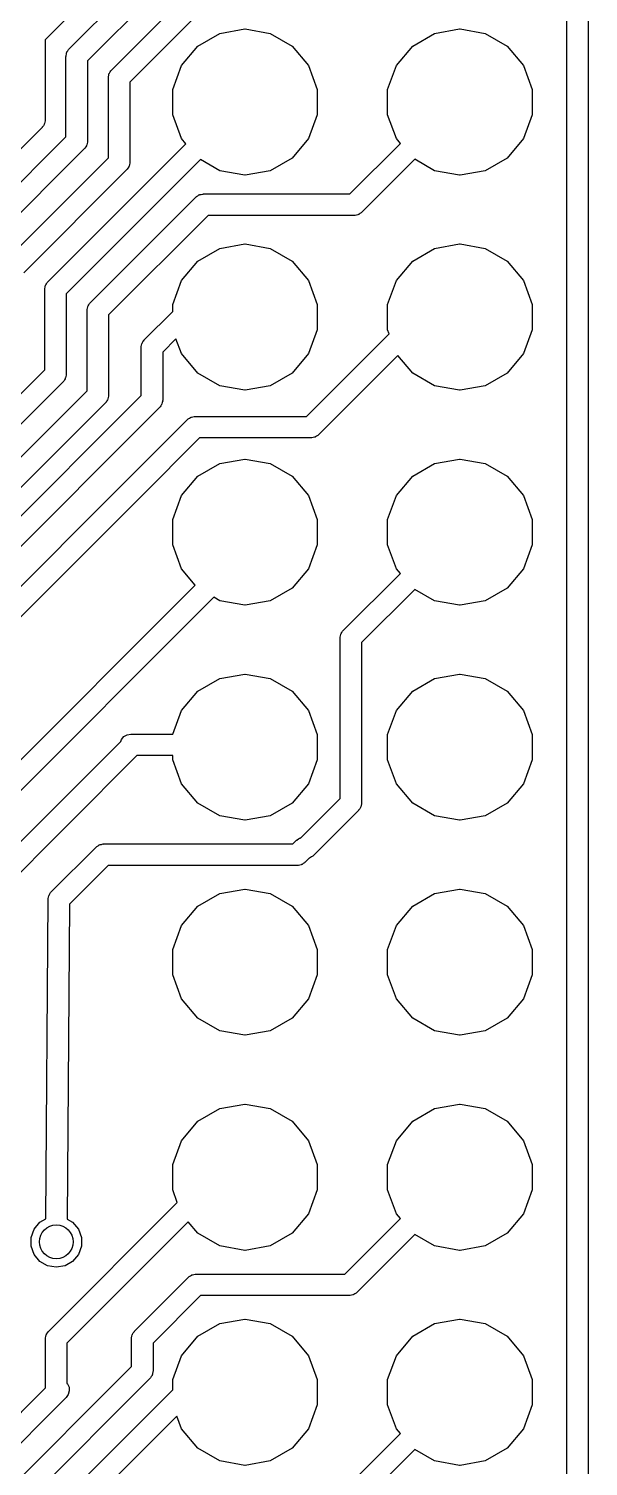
# Model space of a CAD drawing. Extents: x 10 to 287, y -200 to -10.
# Drawn here: x 172.39 to 179.01, y -81.26 to -64.28 of the extents above; entities that cross this region are included whole.
import ezdxf

# ---------------------------------------------------------------- set-up
doc = ezdxf.new("R2010")
doc.units = 0
doc.header["$MEASUREMENT"] = 0
doc.layers.add('BLACK', color=7, linetype='CONTINUOUS')

msp = doc.modelspace()

# ---------------------------------------------------------------- linework, layer by layer
at = {"layer": 'Black'}
for p, q in [((178.753, -108.291), (178.753, -47.1288)), ((179.007, -47.1288), (179.007, -108.45)), ((172.871, -64.5227), (174.269, -63.1253)), ((174.449, -63.3046), (173.088, -64.6651)), ((173.551, -63.4526), (172.588, -64.4162)), ((173.372, -64.7716), (174.37, -63.7734)), ((174.513, -63.9902), (173.589, -64.914)), ((174.392, -64.4884), (174.651, -64.3385)), ((174.651, -64.3385), (174.947, -64.2864)), ((174.947, -64.2864), (174.953, -64.2864)), ((174.953, -64.2864), (175.249, -64.3385)), ((175.249, -64.3385), (175.508, -64.4884)), ((176.932, -64.4884), (177.191, -64.3385)), ((177.191, -64.3385), (177.487, -64.2864)), ((177.487, -64.2864), (177.493, -64.2864)), ((177.493, -64.2864), (177.789, -64.3385)), ((177.789, -64.3385), (178.048, -64.4884)), ((172.588, -64.4162), (172.588, -65.3618)), ((174.199, -64.7182), (174.392, -64.4884)), ((175.508, -64.4884), (175.701, -64.7182)), ((176.739, -64.7182), (176.932, -64.4884)), ((178.048, -64.4884), (178.241, -64.7182)), ((172.834, -64.6125), (172.835, -64.607)), ((172.834, -65.5607), (172.834, -64.6125)), ((172.835, -64.6015), (172.839, -64.5854)), ((172.835, -64.607), (172.835, -64.6015)), ((172.839, -64.5854), (172.842, -64.5691)), ((172.842, -64.5691), (172.845, -64.5642)), ((172.845, -64.5642), (172.846, -64.5588)), ((172.846, -64.5588), (172.856, -64.5453)), ((172.856, -64.5453), (172.864, -64.5309)), ((172.864, -64.5309), (172.868, -64.5273)), ((172.868, -64.5273), (172.871, -64.5227)), ((173.088, -64.6651), (173.088, -65.6133)), ((173.335, -64.8504), (173.339, -64.8343)), ((173.336, -64.8559), (173.335, -64.8504)), ((173.335, -64.8614), (173.336, -64.8559)), ((173.339, -64.8343), (173.342, -64.818)), ((173.342, -64.818), (173.345, -64.8132)), ((173.345, -64.8132), (173.347, -64.8078)), ((173.347, -64.8078), (173.356, -64.7942)), ((173.356, -64.7942), (173.364, -64.7798)), ((173.364, -64.7798), (173.369, -64.7762)), ((173.369, -64.7762), (173.372, -64.7716)), ((174.096, -65), (174.199, -64.7182)), ((175.701, -64.7182), (175.804, -65)), ((176.636, -65), (176.739, -64.7182)), ((178.241, -64.7182), (178.344, -65)), ((173.335, -65.8096), (173.335, -64.8614)), ((173.589, -64.914), (173.589, -65.8622)), ((174.096, -65.3), (174.096, -65)), ((175.804, -65), (175.804, -65.3)), ((176.636, -65.3), (176.636, -65)), ((178.344, -65), (178.344, -65.3)), ((172.588, -65.3618), (172.587, -65.3673)), ((172.587, -65.3673), (172.587, -65.3729)), ((174.199, -65.5818), (174.096, -65.3)), ((175.804, -65.3), (175.701, -65.5818)), ((176.739, -65.5818), (176.636, -65.3)), ((178.344, -65.3), (178.241, -65.5818)), ((172.551, -65.4516), (171.262, -66.7403)), ((172.554, -65.447), (172.551, -65.4516)), ((172.558, -65.4435), (172.554, -65.447)), ((172.567, -65.4291), (172.558, -65.4435)), ((172.576, -65.4155), (172.567, -65.4291)), ((172.577, -65.4101), (172.576, -65.4155)), ((172.58, -65.4053), (172.577, -65.4101)), ((172.583, -65.3889), (172.58, -65.4053)), ((172.587, -65.3729), (172.583, -65.3889)), ((171.622, -66.7732), (172.834, -65.5607)), ((173.051, -65.7031), (171.839, -66.9156)), ((172.62, -67.2735), (174.25, -65.6432)), ((173.054, -65.6985), (173.051, -65.7031)), ((173.059, -65.6949), (173.054, -65.6985)), ((173.067, -65.6805), (173.059, -65.6949)), ((173.076, -65.667), (173.067, -65.6805)), ((173.078, -65.6616), (173.076, -65.667)), ((173.081, -65.6567), (173.078, -65.6616)), ((173.084, -65.6404), (173.081, -65.6567)), ((173.088, -65.6243), (173.084, -65.6404)), ((173.088, -65.6133), (173.087, -65.6188)), ((173.087, -65.6188), (173.088, -65.6243)), ((174.25, -65.6432), (174.199, -65.5818)), ((175.701, -65.5818), (175.508, -65.8116)), ((176.188, -66.2356), (176.786, -65.6377)), ((176.786, -65.6377), (176.739, -65.5818)), ((178.241, -65.5818), (178.048, -65.8116)), ((172.12, -67.0246), (173.335, -65.8096)), ((174.423, -65.8297), (172.837, -67.4159)), ((173.588, -65.8733), (173.584, -65.8893)), ((173.589, -65.8622), (173.588, -65.8677)), ((173.588, -65.8677), (173.588, -65.8733)), ((174.651, -65.9615), (174.423, -65.8297)), ((175.508, -65.8116), (175.249, -65.9615)), ((176.957, -65.826), (176.33, -66.4524)), ((177.191, -65.9615), (176.957, -65.826)), ((178.048, -65.8116), (177.789, -65.9615)), ((173.551, -65.952), (172.336, -67.167)), ((173.555, -65.9474), (173.551, -65.952)), ((173.559, -65.9438), (173.555, -65.9474)), ((173.567, -65.9295), (173.559, -65.9438)), ((173.577, -65.9159), (173.567, -65.9295)), ((173.578, -65.9105), (173.577, -65.9159)), ((173.581, -65.9056), (173.578, -65.9105)), ((173.584, -65.8893), (173.581, -65.9056)), ((174.947, -66.0136), (174.651, -65.9615)), ((174.953, -66.0136), (174.947, -66.0136)), ((175.249, -65.9615), (174.953, -66.0136)), ((177.487, -66.0136), (177.191, -65.9615)), ((177.493, -66.0136), (177.487, -66.0136)), ((177.789, -65.9615), (177.493, -66.0136)), ((173.12, -67.5225), (174.37, -66.2728)), ((174.37, -66.2728), (174.375, -66.2696)), ((174.375, -66.2696), (174.378, -66.2653)), ((174.378, -66.2653), (174.393, -66.257)), ((174.393, -66.257), (174.406, -66.2475)), ((174.406, -66.2475), (174.412, -66.246)), ((174.412, -66.246), (174.416, -66.2432)), ((174.416, -66.2432), (174.433, -66.2404)), ((174.433, -66.2404), (174.449, -66.2361)), ((174.449, -66.2361), (174.454, -66.2365)), ((174.454, -66.2365), (174.46, -66.2356)), ((174.46, -66.2356), (176.188, -66.2356)), ((174.513, -66.4896), (173.337, -67.6649)), ((176.24, -66.4896), (174.513, -66.4896)), ((176.246, -66.4886), (176.24, -66.4896)), ((176.252, -66.4891), (176.246, -66.4886)), ((176.268, -66.4848), (176.252, -66.4891)), ((176.284, -66.4819), (176.268, -66.4848)), ((176.289, -66.4791), (176.284, -66.4819)), ((176.294, -66.4777), (176.289, -66.4791)), ((176.308, -66.4682), (176.294, -66.4777)), ((176.322, -66.4599), (176.308, -66.4682)), ((176.326, -66.4556), (176.322, -66.4599)), ((176.33, -66.4524), (176.326, -66.4556)), ((174.392, -67.0284), (174.651, -66.8785)), ((174.651, -66.8785), (174.947, -66.8264)), ((174.947, -66.8264), (174.953, -66.8264)), ((174.953, -66.8264), (175.249, -66.8785)), ((175.249, -66.8785), (175.508, -67.0284)), ((176.932, -67.0284), (177.191, -66.8785)), ((177.191, -66.8785), (177.487, -66.8264)), ((177.487, -66.8264), (177.493, -66.8264)), ((177.493, -66.8264), (177.789, -66.8785)), ((177.789, -66.8785), (178.048, -67.0284)), ((174.199, -67.2582), (174.392, -67.0284)), ((175.508, -67.0284), (175.701, -67.2582)), ((176.739, -67.2582), (176.932, -67.0284)), ((178.048, -67.0284), (178.241, -67.2582)), ((172.583, -67.3523), (172.588, -67.3362)), ((172.584, -67.3578), (172.583, -67.3523)), ((172.583, -67.3633), (172.584, -67.3578)), ((172.583, -68.3115), (172.583, -67.3633)), ((172.588, -67.3362), (172.59, -67.3199)), ((172.59, -67.3199), (172.593, -67.3151)), ((172.593, -67.3151), (172.595, -67.3097)), ((172.595, -67.3097), (172.604, -67.2961)), ((172.604, -67.2961), (172.613, -67.2817)), ((172.613, -67.2817), (172.617, -67.2781)), ((172.617, -67.2781), (172.62, -67.2735)), ((174.096, -67.54), (174.199, -67.2582)), ((175.701, -67.2582), (175.804, -67.54)), ((176.636, -67.54), (176.739, -67.2582)), ((178.241, -67.2582), (178.344, -67.54)), ((172.837, -67.4159), (172.837, -68.3641)), ((173.088, -67.5852), (173.091, -67.5688)), ((173.091, -67.5688), (173.094, -67.564)), ((173.094, -67.564), (173.095, -67.5586)), ((173.095, -67.5586), (173.105, -67.545)), ((173.105, -67.545), (173.113, -67.5306)), ((173.113, -67.5306), (173.117, -67.527)), ((173.117, -67.527), (173.12, -67.5225)), ((174.096, -67.6242), (174.096, -67.54)), ((175.804, -67.54), (175.804, -67.84)), ((176.636, -67.84), (176.636, -67.54)), ((178.344, -67.54), (178.344, -67.84)), ((173.083, -67.6123), (173.084, -67.6068)), ((173.083, -68.5604), (173.083, -67.6123)), ((173.084, -67.6012), (173.088, -67.5852)), ((173.084, -67.6068), (173.084, -67.6012)), ((173.337, -67.6649), (173.337, -68.613)), ((173.76, -67.9602), (174.096, -67.6242)), ((175.677, -68.863), (176.653, -67.887)), ((175.804, -67.84), (175.701, -68.1218)), ((176.653, -67.887), (176.636, -67.84)), ((178.344, -67.84), (178.241, -68.1218)), ((173.723, -68.0389), (173.728, -68.0229)), ((173.724, -68.0445), (173.723, -68.0389)), ((173.723, -68.05), (173.724, -68.0445)), ((173.723, -68.6174), (173.723, -68.05)), ((173.728, -68.0229), (173.731, -68.0066)), ((173.731, -68.0066), (173.733, -68.0017)), ((173.733, -68.0017), (173.735, -67.9963)), ((173.735, -67.9963), (173.744, -67.9827)), ((173.744, -67.9827), (173.753, -67.9684)), ((173.753, -67.9684), (173.757, -67.9648)), ((173.757, -67.9648), (173.76, -67.9602)), ((174.134, -67.9451), (173.977, -68.1026)), ((174.199, -68.1218), (174.134, -67.9451)), ((173.977, -68.1026), (173.977, -68.67)), ((174.392, -68.3516), (174.199, -68.1218)), ((175.701, -68.1218), (175.508, -68.3516)), ((176.757, -68.143), (175.82, -69.0798)), ((176.932, -68.3516), (176.757, -68.143)), ((178.241, -68.1218), (178.048, -68.3516)), ((168.47, -72.4241), (172.583, -68.3115)), ((172.825, -68.4178), (172.815, -68.4314)), ((172.826, -68.4124), (172.825, -68.4178)), ((172.829, -68.4075), (172.826, -68.4124)), ((172.832, -68.3912), (172.829, -68.4075)), ((172.836, -68.3752), (172.832, -68.3912)), ((172.837, -68.3641), (172.836, -68.3696)), ((172.836, -68.3696), (172.836, -68.3752)), ((174.651, -68.5015), (174.392, -68.3516)), ((175.508, -68.3516), (175.249, -68.5015)), ((177.191, -68.5015), (176.932, -68.3516)), ((178.048, -68.3516), (177.789, -68.5015)), ((172.8, -68.4539), (168.687, -72.5665)), ((168.98, -72.6634), (173.083, -68.5604)), ((172.803, -68.4493), (172.8, -68.4539)), ((172.807, -68.4457), (172.803, -68.4493)), ((172.815, -68.4314), (172.807, -68.4457)), ((174.947, -68.5536), (174.651, -68.5015)), ((174.953, -68.5536), (174.947, -68.5536)), ((175.249, -68.5015), (174.953, -68.5536)), ((177.487, -68.5536), (177.191, -68.5015)), ((177.493, -68.5536), (177.487, -68.5536)), ((177.789, -68.5015), (177.493, -68.5536)), ((173.3, -68.7028), (169.197, -72.8058)), ((169.65, -72.6902), (173.723, -68.6174)), ((173.94, -68.7598), (169.83, -72.8698)), ((173.303, -68.6982), (173.3, -68.7028)), ((173.308, -68.6947), (173.303, -68.6982)), ((173.316, -68.6803), (173.308, -68.6947)), ((173.325, -68.6667), (173.316, -68.6803)), ((173.327, -68.6613), (173.325, -68.6667)), ((173.33, -68.6565), (173.327, -68.6613)), ((173.332, -68.6401), (173.33, -68.6565)), ((173.337, -68.6241), (173.332, -68.6401)), ((173.337, -68.613), (173.336, -68.6185)), ((173.336, -68.6185), (173.337, -68.6241)), ((173.943, -68.7552), (173.94, -68.7598)), ((173.947, -68.7516), (173.943, -68.7552)), ((173.956, -68.7373), (173.947, -68.7516)), ((173.965, -68.7237), (173.956, -68.7373)), ((173.967, -68.7183), (173.965, -68.7237)), ((173.969, -68.7134), (173.967, -68.7183)), ((173.972, -68.6971), (173.969, -68.7134)), ((173.977, -68.6811), (173.972, -68.6971)), ((173.977, -68.67), (173.976, -68.6755)), ((173.976, -68.6755), (173.977, -68.6811)), ((173.53, -69.6402), (174.27, -68.9002)), ((174.27, -68.9002), (174.275, -68.897)), ((174.275, -68.897), (174.278, -68.8927)), ((174.278, -68.8927), (174.293, -68.8844)), ((174.293, -68.8844), (174.306, -68.8749)), ((174.306, -68.8749), (174.312, -68.8735)), ((174.312, -68.8735), (174.317, -68.8707)), ((174.317, -68.8707), (174.333, -68.8678)), ((174.333, -68.8678), (174.349, -68.8635)), ((174.349, -68.8635), (174.354, -68.864)), ((174.354, -68.864), (174.36, -68.863)), ((174.36, -68.863), (175.677, -68.863)), ((175.784, -69.1051), (175.778, -69.1065)), ((175.797, -69.0956), (175.784, -69.1051)), ((175.812, -69.0873), (175.797, -69.0956)), ((175.815, -69.083), (175.812, -69.0873)), ((175.82, -69.0798), (175.815, -69.083)), ((174.413, -69.117), (173.71, -69.8198)), ((175.73, -69.117), (174.413, -69.117)), ((175.736, -69.116), (175.73, -69.117)), ((175.741, -69.1165), (175.736, -69.116)), ((175.757, -69.1122), (175.741, -69.1165)), ((175.773, -69.1093), (175.757, -69.1122)), ((175.778, -69.1065), (175.773, -69.1093)), ((174.392, -69.5684), (174.651, -69.4185)), ((174.651, -69.4185), (174.947, -69.3664)), ((174.947, -69.3664), (174.953, -69.3664)), ((174.953, -69.3664), (175.249, -69.4185)), ((175.249, -69.4185), (175.508, -69.5684)), ((176.932, -69.5684), (177.191, -69.4185)), ((177.191, -69.4185), (177.487, -69.3664)), ((177.487, -69.3664), (177.493, -69.3664)), ((177.493, -69.3664), (177.789, -69.4185)), ((177.789, -69.4185), (178.048, -69.5684)), ((174.199, -69.7982), (174.392, -69.5684)), ((175.508, -69.5684), (175.701, -69.7982)), ((176.739, -69.7982), (176.932, -69.5684)), ((178.048, -69.5684), (178.241, -69.7982)), ((170.05, -73.1202), (173.53, -69.6402)), ((173.53, -69.6402), (173.53, -69.6402)), ((173.71, -69.8198), (170.267, -73.2626)), ((173.71, -69.8198), (173.71, -69.8198)), ((174.096, -70.08), (174.199, -69.7982)), ((175.701, -69.7982), (175.804, -70.08)), ((176.636, -70.08), (176.739, -69.7982)), ((178.241, -69.7982), (178.344, -70.08)), ((174.096, -70.38), (174.096, -70.08)), ((175.804, -70.08), (175.804, -70.38)), ((176.636, -70.38), (176.636, -70.08)), ((178.344, -70.08), (178.344, -70.38)), ((174.199, -70.6618), (174.096, -70.38)), ((175.804, -70.38), (175.701, -70.6618)), ((176.739, -70.6618), (176.636, -70.38)), ((178.344, -70.38), (178.241, -70.6618)), ((174.363, -70.8574), (174.199, -70.6618)), ((175.701, -70.6618), (175.508, -70.8916)), ((176.11, -71.3932), (176.786, -70.7177)), ((176.786, -70.7177), (176.739, -70.6618)), ((178.241, -70.6618), (178.048, -70.8916)), ((171.737, -73.483), (174.363, -70.8574)), ((175.508, -70.8916), (175.249, -71.0415)), ((176.957, -70.906), (176.327, -71.5356)), ((177.191, -71.0415), (176.957, -70.906)), ((178.048, -70.8916), (177.789, -71.0415)), ((174.58, -71.0001), (171.88, -73.6998)), ((174.651, -71.0415), (174.58, -71.0001)), ((174.947, -71.0936), (174.651, -71.0415)), ((174.953, -71.0936), (174.947, -71.0936)), ((175.249, -71.0415), (174.953, -71.0936)), ((177.487, -71.0936), (177.191, -71.0415)), ((177.493, -71.0936), (177.487, -71.0936)), ((177.789, -71.0415), (177.493, -71.0936)), ((176.073, -71.472), (176.078, -71.4559)), ((176.074, -71.4775), (176.073, -71.472)), ((176.073, -71.483), (176.074, -71.4775)), ((176.073, -73.3774), (176.073, -71.483)), ((176.078, -71.4559), (176.081, -71.4396)), ((176.081, -71.4396), (176.083, -71.4347)), ((176.083, -71.4347), (176.085, -71.4293)), ((176.085, -71.4293), (176.094, -71.4158)), ((176.094, -71.4158), (176.103, -71.4014)), ((176.103, -71.4014), (176.107, -71.3978)), ((176.107, -71.3978), (176.11, -71.3932)), ((176.327, -71.5356), (176.327, -73.43)), ((174.392, -72.1084), (174.651, -71.9585)), ((174.651, -71.9585), (174.947, -71.9064)), ((174.947, -71.9064), (174.953, -71.9064)), ((174.953, -71.9064), (175.249, -71.9585)), ((175.249, -71.9585), (175.508, -72.1084)), ((176.932, -72.1084), (177.191, -71.9585)), ((177.191, -71.9585), (177.487, -71.9064)), ((177.487, -71.9064), (177.493, -71.9064)), ((177.493, -71.9064), (177.789, -71.9585)), ((177.789, -71.9585), (178.048, -72.1084)), ((174.199, -72.3382), (174.392, -72.1084)), ((175.508, -72.1084), (175.701, -72.3382)), ((176.739, -72.3382), (176.932, -72.1084)), ((178.048, -72.1084), (178.241, -72.3382)), ((174.098, -72.6161), (174.199, -72.3382)), ((175.701, -72.3382), (175.804, -72.62)), ((176.636, -72.62), (176.739, -72.3382)), ((178.241, -72.3382), (178.344, -72.62)), ((173.489, -72.6796), (173.518, -72.6458)), ((173.518, -72.6458), (173.556, -72.6237)), ((173.556, -72.6237), (173.599, -72.6161)), ((173.599, -72.6161), (173.62, -72.6161)), ((173.62, -72.6161), (174.098, -72.6161)), ((175.804, -72.62), (175.804, -72.92)), ((176.636, -72.92), (176.636, -72.62)), ((178.344, -72.62), (178.344, -72.92)), ((171.82, -74.3633), (173.481, -72.7026)), ((173.481, -72.7026), (173.489, -72.6796)), ((173.673, -72.8701), (172.037, -74.5057)), ((174.096, -72.8701), (173.673, -72.8701)), ((174.096, -72.92), (174.096, -72.8701)), ((174.199, -73.2018), (174.096, -72.92)), ((175.804, -72.92), (175.701, -73.2018)), ((176.739, -73.2018), (176.636, -72.92)), ((178.344, -72.92), (178.241, -73.2018)), ((174.392, -73.4316), (174.199, -73.2018)), ((175.701, -73.2018), (175.508, -73.4316)), ((176.932, -73.4316), (176.739, -73.2018)), ((178.241, -73.2018), (178.048, -73.4316)), ((174.651, -73.5815), (174.392, -73.4316)), ((175.508, -73.4316), (175.249, -73.5815)), ((175.61, -73.84), (176.073, -73.3774)), ((176.29, -73.5198), (175.76, -74.0498)), ((176.293, -73.5152), (176.29, -73.5198)), ((176.297, -73.5116), (176.293, -73.5152)), ((176.306, -73.4973), (176.297, -73.5116)), ((176.315, -73.4837), (176.306, -73.4973)), ((176.317, -73.4783), (176.315, -73.4837)), ((176.319, -73.4734), (176.317, -73.4783)), ((176.322, -73.4571), (176.319, -73.4734)), ((176.327, -73.4411), (176.322, -73.4571)), ((176.327, -73.43), (176.326, -73.4355)), ((176.326, -73.4355), (176.327, -73.4411)), ((177.191, -73.5815), (176.932, -73.4316)), ((178.048, -73.4316), (177.789, -73.5815)), ((174.947, -73.6336), (174.651, -73.5815)), ((174.953, -73.6336), (174.947, -73.6336)), ((175.249, -73.5815), (174.953, -73.6336)), ((177.487, -73.6336), (177.191, -73.5815)), ((177.493, -73.6336), (177.487, -73.6336)), ((177.789, -73.5815), (177.493, -73.6336)), ((175.568, -73.8627), (175.583, -73.8544)), ((175.583, -73.8544), (175.596, -73.8449)), ((175.596, -73.8449), (175.602, -73.8435)), ((175.602, -73.8435), (175.607, -73.8407)), ((175.607, -73.8407), (175.61, -73.84)), ((172.66, -74.4802), (173.19, -73.9502)), ((173.19, -73.9502), (173.195, -73.947)), ((173.195, -73.947), (173.198, -73.9427)), ((173.198, -73.9427), (173.213, -73.9344)), ((173.213, -73.9344), (173.226, -73.9249)), ((173.226, -73.9249), (173.232, -73.9235)), ((173.232, -73.9235), (173.237, -73.9207)), ((173.237, -73.9207), (173.253, -73.9178)), ((173.253, -73.9178), (173.269, -73.9135)), ((173.269, -73.9135), (173.274, -73.914)), ((173.274, -73.914), (173.28, -73.913)), ((173.28, -73.913), (175.517, -73.913)), ((175.517, -73.913), (175.56, -73.8702)), ((175.56, -73.8702), (175.565, -73.867)), ((175.565, -73.867), (175.568, -73.8627)), ((173.333, -74.167), (172.877, -74.623)), ((175.57, -74.167), (173.333, -74.167)), ((175.576, -74.166), (175.57, -74.167)), ((175.581, -74.1665), (175.576, -74.166)), ((175.597, -74.1622), (175.581, -74.1665)), ((175.613, -74.1593), (175.597, -74.1622)), ((175.618, -74.1565), (175.613, -74.1593)), ((175.624, -74.1551), (175.618, -74.1565)), ((175.637, -74.1456), (175.624, -74.1551)), ((175.652, -74.1373), (175.637, -74.1456)), ((175.655, -74.133), (175.652, -74.1373)), ((175.66, -74.1298), (175.655, -74.133)), ((175.71, -74.08), (175.66, -74.1298)), ((175.713, -74.0793), (175.71, -74.08)), ((175.718, -74.0765), (175.713, -74.0793)), ((175.724, -74.0751), (175.718, -74.0765)), ((175.737, -74.0656), (175.724, -74.0751)), ((175.752, -74.0573), (175.737, -74.0656)), ((175.755, -74.053), (175.752, -74.0573)), ((175.76, -74.0498), (175.755, -74.053)), ((172.628, -74.5425), (172.631, -74.5257)), ((172.631, -74.5257), (172.634, -74.5213)), ((172.634, -74.5213), (172.635, -74.5163)), ((172.635, -74.5163), (172.645, -74.5024)), ((172.645, -74.5024), (172.653, -74.4876)), ((172.653, -74.4876), (172.657, -74.4844)), ((172.657, -74.4844), (172.66, -74.4802)), ((174.392, -74.6484), (174.651, -74.4985)), ((174.651, -74.4985), (174.947, -74.4464)), ((174.947, -74.4464), (174.953, -74.4464)), ((174.953, -74.4464), (175.249, -74.4985)), ((175.249, -74.4985), (175.508, -74.6484)), ((176.932, -74.6484), (177.191, -74.4985)), ((177.191, -74.4985), (177.487, -74.4464)), ((177.487, -74.4464), (177.493, -74.4464)), ((177.493, -74.4464), (177.789, -74.4985)), ((177.789, -74.4985), (178.048, -74.6484)), ((172.595, -78.343), (172.623, -74.5691)), ((172.623, -74.5589), (172.628, -74.5425)), ((172.624, -74.564), (172.623, -74.5589)), ((172.623, -74.5691), (172.624, -74.564)), ((172.877, -74.623), (172.849, -78.3453)), ((174.199, -74.8782), (174.392, -74.6484)), ((175.508, -74.6484), (175.701, -74.8782)), ((176.739, -74.8782), (176.932, -74.6484)), ((178.048, -74.6484), (178.241, -74.8782)), ((174.096, -75.16), (174.199, -74.8782)), ((175.701, -74.8782), (175.804, -75.16)), ((176.636, -75.16), (176.739, -74.8782)), ((178.241, -74.8782), (178.344, -75.16)), ((174.096, -75.46), (174.096, -75.16)), ((175.804, -75.16), (175.804, -75.46)), ((176.636, -75.46), (176.636, -75.16)), ((178.344, -75.16), (178.344, -75.46)), ((174.199, -75.7418), (174.096, -75.46)), ((175.804, -75.46), (175.701, -75.7418)), ((176.739, -75.7418), (176.636, -75.46)), ((178.344, -75.46), (178.241, -75.7418)), ((174.392, -75.9716), (174.199, -75.7418)), ((175.701, -75.7418), (175.508, -75.9716)), ((176.932, -75.9716), (176.739, -75.7418)), ((178.241, -75.7418), (178.048, -75.9716)), ((174.651, -76.1215), (174.392, -75.9716)), ((175.508, -75.9716), (175.249, -76.1215)), ((177.191, -76.1215), (176.932, -75.9716)), ((178.048, -75.9716), (177.789, -76.1215)), ((174.947, -76.1736), (174.651, -76.1215)), ((174.953, -76.1736), (174.947, -76.1736)), ((175.249, -76.1215), (174.953, -76.1736)), ((177.487, -76.1736), (177.191, -76.1215)), ((177.493, -76.1736), (177.487, -76.1736)), ((177.789, -76.1215), (177.493, -76.1736)), ((174.392, -77.1884), (174.651, -77.0385)), ((174.651, -77.0385), (174.947, -76.9864)), ((174.947, -76.9864), (174.953, -76.9864)), ((174.953, -76.9864), (175.249, -77.0385)), ((175.249, -77.0385), (175.508, -77.1884)), ((176.932, -77.1884), (177.191, -77.0385)), ((177.191, -77.0385), (177.487, -76.9864)), ((177.487, -76.9864), (177.493, -76.9864)), ((177.493, -76.9864), (177.789, -77.0385)), ((177.789, -77.0385), (178.048, -77.1884)), ((174.199, -77.4182), (174.392, -77.1884)), ((175.508, -77.1884), (175.701, -77.4182)), ((176.739, -77.4182), (176.932, -77.1884)), ((178.048, -77.1884), (178.241, -77.4182)), ((174.096, -77.7), (174.199, -77.4182)), ((175.701, -77.4182), (175.804, -77.7)), ((176.636, -77.7), (176.739, -77.4182)), ((178.241, -77.4182), (178.344, -77.7)), ((174.096, -78), (174.096, -77.7)), ((175.804, -77.7), (175.804, -78)), ((176.636, -78), (176.636, -77.7)), ((178.344, -77.7), (178.344, -78)), ((174.15, -78.1467), (174.096, -78)), ((175.804, -78), (175.701, -78.2818)), ((176.739, -78.2818), (176.636, -78)), ((178.344, -78), (178.241, -78.2818)), ((172.63, -79.6667), (174.15, -78.1467)), ((172.459, -78.4626), (172.527, -78.3825)), ((172.527, -78.3825), (172.595, -78.343)), ((174.279, -78.377), (172.846, -79.8091)), ((172.849, -78.3453), (172.913, -78.3825)), ((172.913, -78.3825), (172.981, -78.4626)), ((174.392, -78.5116), (174.279, -78.377)), ((175.701, -78.2818), (175.508, -78.5116)), ((176.129, -78.994), (176.786, -78.3377)), ((176.786, -78.3377), (176.739, -78.2818)), ((178.241, -78.2818), (178.048, -78.5116)), ((172.424, -78.5608), (172.459, -78.4626)), ((172.424, -78.6652), (172.424, -78.5608)), ((172.981, -78.4626), (173.016, -78.5608)), ((173.016, -78.5608), (173.016, -78.6652)), ((174.651, -78.6615), (174.392, -78.5116)), ((175.508, -78.5116), (175.249, -78.6615)), ((176.957, -78.526), (176.272, -79.2108)), ((177.191, -78.6615), (176.957, -78.526)), ((178.048, -78.5116), (177.789, -78.6615)), ((172.459, -78.7634), (172.424, -78.6652)), ((172.527, -78.8435), (172.459, -78.7634)), ((172.981, -78.7634), (172.913, -78.8435)), ((173.016, -78.6652), (172.981, -78.7634)), ((174.947, -78.7136), (174.651, -78.6615)), ((174.953, -78.7136), (174.947, -78.7136)), ((175.249, -78.6615), (174.953, -78.7136)), ((177.487, -78.7136), (177.191, -78.6615)), ((177.493, -78.7136), (177.487, -78.7136)), ((177.789, -78.6615), (177.493, -78.7136)), ((172.617, -78.8957), (172.527, -78.8435)), ((172.72, -78.9139), (172.617, -78.8957)), ((172.823, -78.8957), (172.72, -78.9139)), ((172.913, -78.8435), (172.823, -78.8957)), ((173.646, -79.6662), (174.281, -79.0312)), ((174.281, -79.0312), (174.286, -79.028)), ((174.286, -79.028), (174.289, -79.0237)), ((174.289, -79.0237), (174.304, -79.0154)), ((174.304, -79.0154), (174.317, -79.0059)), ((174.317, -79.0059), (174.323, -79.0045)), ((174.323, -79.0045), (174.328, -79.0017)), ((174.328, -79.0017), (174.344, -78.9988)), ((174.344, -78.9988), (174.36, -78.9945)), ((174.36, -78.9945), (174.365, -78.995)), ((174.365, -78.995), (174.371, -78.994)), ((174.371, -78.994), (176.129, -78.994)), ((174.424, -79.248), (173.863, -79.8086)), ((176.182, -79.248), (174.424, -79.248)), ((176.188, -79.247), (176.182, -79.248)), ((176.193, -79.2475), (176.188, -79.247)), ((176.209, -79.2432), (176.193, -79.2475)), ((176.225, -79.2403), (176.209, -79.2432)), ((176.23, -79.2375), (176.225, -79.2403)), ((176.236, -79.2361), (176.23, -79.2375)), ((176.249, -79.2266), (176.236, -79.2361)), ((176.264, -79.2183), (176.249, -79.2266)), ((176.267, -79.214), (176.264, -79.2183)), ((176.272, -79.2108), (176.267, -79.214)), ((174.392, -79.7284), (174.651, -79.5785)), ((174.651, -79.5785), (174.947, -79.5264)), ((174.947, -79.5264), (174.953, -79.5264)), ((174.953, -79.5264), (175.249, -79.5785)), ((175.249, -79.5785), (175.508, -79.7284)), ((176.932, -79.7284), (177.191, -79.5785)), ((177.191, -79.5785), (177.487, -79.5264)), ((177.487, -79.5264), (177.493, -79.5264)), ((177.493, -79.5264), (177.789, -79.5785)), ((177.789, -79.5785), (178.048, -79.7284)), ((172.593, -79.7454), (172.597, -79.7294)), ((172.593, -79.751), (172.593, -79.7454)), ((172.593, -79.7565), (172.593, -79.751)), ((172.593, -80.3379), (172.593, -79.7565)), ((172.597, -79.7294), (172.6, -79.7131)), ((172.6, -79.7131), (172.603, -79.7082)), ((172.603, -79.7082), (172.604, -79.7028)), ((172.604, -79.7028), (172.614, -79.6892)), ((172.614, -79.6892), (172.622, -79.6749)), ((172.622, -79.6749), (172.626, -79.6713)), ((172.626, -79.6713), (172.63, -79.6667)), ((173.609, -79.7449), (173.614, -79.7289)), ((173.61, -79.7505), (173.609, -79.7449)), ((173.609, -79.756), (173.61, -79.7505)), ((173.609, -80.0844), (173.609, -79.756)), ((173.614, -79.7289), (173.617, -79.7126)), ((173.617, -79.7126), (173.619, -79.7077)), ((173.619, -79.7077), (173.621, -79.7023)), ((173.621, -79.7023), (173.63, -79.6887)), ((173.63, -79.6887), (173.639, -79.6744)), ((173.639, -79.6744), (173.643, -79.6708)), ((173.643, -79.6708), (173.646, -79.6662)), ((174.199, -79.9582), (174.392, -79.7284)), ((175.508, -79.7284), (175.701, -79.9582)), ((176.739, -79.9582), (176.932, -79.7284)), ((178.048, -79.7284), (178.241, -79.9582)), ((172.846, -79.8091), (172.846, -80.2857)), ((173.863, -79.8086), (173.863, -80.137)), ((174.096, -80.24), (174.199, -79.9582)), ((175.701, -79.9582), (175.804, -80.24)), ((176.636, -80.24), (176.739, -79.9582)), ((178.241, -79.9582), (178.344, -80.24)), ((148.371, -105.323), (173.609, -80.0844)), ((173.863, -80.137), (173.862, -80.1425)), ((173.862, -80.1425), (173.863, -80.1481)), ((173.826, -80.2268), (148.587, -105.465)), ((172.846, -80.2857), (172.851, -80.2902)), ((172.851, -80.2902), (172.87, -80.3302)), ((173.829, -80.2222), (173.826, -80.2268)), ((173.833, -80.2186), (173.829, -80.2222)), ((173.842, -80.2043), (173.833, -80.2186)), ((173.851, -80.1907), (173.842, -80.2043)), ((173.853, -80.1853), (173.851, -80.1907)), ((173.855, -80.1804), (173.853, -80.1853)), ((173.858, -80.1641), (173.855, -80.1804)), ((173.863, -80.1481), (173.858, -80.1641)), ((174.096, -80.3592), (174.096, -80.24)), ((175.804, -80.24), (175.804, -80.54)), ((176.636, -80.54), (176.636, -80.24)), ((178.344, -80.24), (178.344, -80.54)), ((165.559, -87.3716), (172.593, -80.3379)), ((172.809, -80.4803), (165.701, -87.5884)), ((171.679, -82.7761), (174.096, -80.3592)), ((172.837, -80.4529), (172.809, -80.4803)), ((172.809, -80.4803), (172.809, -80.4803)), ((172.862, -80.4167), (172.837, -80.4529)), ((172.873, -80.3741), (172.862, -80.4167)), ((172.87, -80.3302), (172.873, -80.3741)), ((175.804, -80.54), (175.701, -80.8218)), ((176.739, -80.8218), (176.636, -80.54)), ((178.344, -80.54), (178.241, -80.8218)), ((174.144, -80.6708), (171.822, -82.9929)), ((174.199, -80.8218), (174.144, -80.6708)), ((174.392, -81.0516), (174.199, -80.8218)), ((175.701, -80.8218), (175.508, -81.0516)), ((176.786, -80.8777), (176.739, -80.8218)), ((178.241, -80.8218), (178.048, -81.0516)), ((176.219, -81.4442), (176.786, -80.8777)), ((174.651, -81.2015), (174.392, -81.0516)), ((175.508, -81.0516), (175.249, -81.2015)), ((176.957, -81.066), (176.399, -81.6238)), ((177.191, -81.2015), (176.957, -81.066)), ((178.048, -81.0516), (177.789, -81.2015)), ((174.947, -81.2536), (174.651, -81.2015)), ((174.953, -81.2536), (174.947, -81.2536)), ((175.249, -81.2015), (174.953, -81.2536)), ((177.487, -81.2536), (177.191, -81.2015)), ((177.493, -81.2536), (177.487, -81.2536)), ((177.789, -81.2015), (177.493, -81.2536))]:
    msp.add_line(p, q, dxfattribs=at)
msp.add_circle((172.72, -78.613), 0.1994, dxfattribs=at)

doc.saveas('drawing.dxf')
